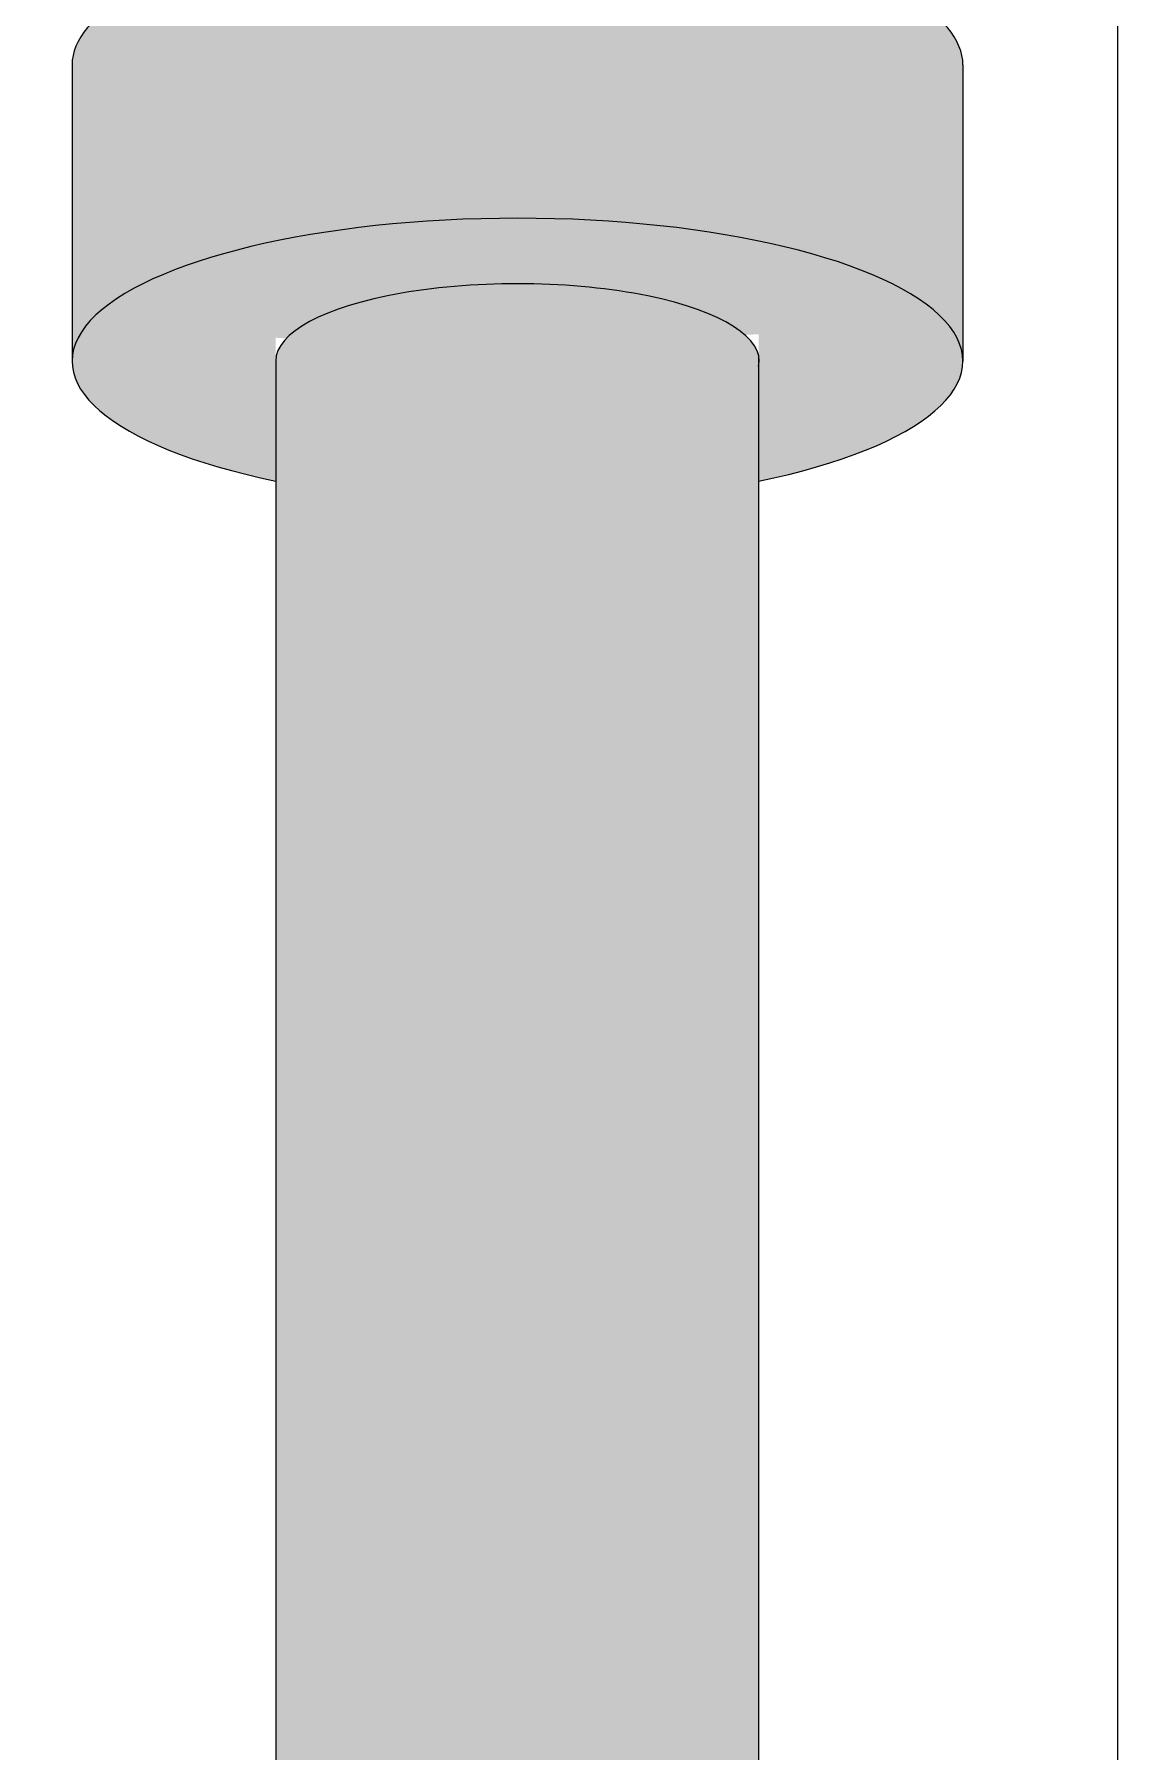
# Model space of a CAD drawing. Header units: inches. Extents: x -55 to 600, y -103 to 167.
# Drawn here: x 555.4046 to 555.4534, y 43.6334 to 43.7108 of the extents above; entities that cross this region are included whole.
import ezdxf

# ---------------------------------------------------------------- set-up
doc = ezdxf.new("R2010")
doc.units = ezdxf.units.IN
doc.header["$MEASUREMENT"] = 0
doc.layers.add('AI-Hatch mob', color=254, linetype='Continuous')
doc.layers.add('AI-Mob', color=2, linetype='Continuous')

# ---------------------------------------------------------------- blocks, each defined once
blk = doc.blocks.new('Multi-Estação')
at = {"layer": 'AI-Hatch mob', "true_color": 0xe1d8b7}
h = blk.add_hatch(color=254, dxfattribs=at)
edge = h.paths.add_edge_path()
edge.add_ellipse((-0.7811210360243308, 0.5339967305012613), major_axis=(0, -0.0108931154314085), ratio=0.3200195160616563, start_angle=364.0111341343865, end_angle=540, ccw=False)
edge.add_line((-0.7799085258916814, 0.5231302980193141), (-0.7808771885201045, 0.5231302980193141))
edge.add_ellipse((-0.7811210360243308, 0.5339967305012613), major_axis=(0, -0.0108931154314085), ratio=0.3200195160616563, start_angle=355.988865867085, end_angle=364.0111341343865, ccw=False)
edge.add_line((-0.7813648835286474, 0.5231302980193141), (-0.7865354900788409, 0.5231302980193141))
edge.add_ellipse((-0.7811210360243308, 0.5339967305012613), major_axis=(0, -0.0200732629017312), ratio=0.320805336484467, start_angle=302.7748112291823, end_angle=597.1345602783358)
edge.add_line((-0.7865299692577777, 0.5448898459326904), (-0.7800671148265212, 0.5448898459326904))
h = blk.add_hatch(color=254, dxfattribs=at)
edge = h.paths.add_edge_path()
edge.add_ellipse((-0.7677715963273926, 0.5339967305012613), major_axis=(0, -0.0200732629017312), ratio=0.320805336484467, start_angle=359.9999999999999, end_angle=404.0030851082943)
edge.add_spline(control_points=[(-0.7632980180166271, 0.5195579844163979), (-0.7627635444156624, 0.5217077866051375), (-0.7622290708146835, 0.5238575887938202), (-0.7618591938021382, 0.5260421368935261)], knot_values=[0.0237006746317982, 0.0237006746317982, 0.0237006746317982, 0.0237006746317982, 0.0303425454876952, 0.0303425454876952, 0.0303425454876952, 0.0303425454880176], degree=3, periodic=0)
edge.add_ellipse((-0.7677715963273926, 0.5339967305012613), major_axis=(0, -0.0200732629017312), ratio=0.320805336484467, start_angle=426.6542929689793, end_angle=491.2012651014224)
edge.add_spline(control_points=[(-0.761859193802124, 0.5260421368936113), (-0.7608092235431059, 0.5322434158492263), (-0.7610856093936321, 0.5387246851239273), (-0.7623571422729043, 0.544889845932662)], knot_values=[0.004846388946717, 0.004846388946717, 0.004846388946717, 0.0048463889470394, 0.0237006746320999, 0.0237006746321206, 0.0237006746321206, 0.0237006746321206], degree=3, periodic=0)
edge.add_spline(control_points=[(-0.7629264315211515, 0.5472191106910634), (-0.7631315354592659, 0.5479152133908121), (-0.7633647258007699, 0.5486037061943739), (-0.7636010022654319, 0.5492913628255315)], knot_values=[0.0002689284302211, 0.0002689284302211, 0.0002689284302211, 0.0002689284302211, 0.0024474825121575, 0.0024474825121575, 0.0024474825121575, 0.0024474825121575], degree=3, periodic=0)
edge.add_ellipse((-0.7677715963273926, 0.5339967305012613), major_axis=(0, -0.0200732629017312), ratio=0.320805336484467, start_angle=499.6355695689524, end_angle=539.9999999999999)
edge.add_line((-0.7677715963275062, 0.5540699934030079), (-0.7811210360246293, 0.5540699934030079))
edge.add_ellipse((-0.7811210360243308, 0.5339967305012613), major_axis=(0, -0.0200732629017312), ratio=0.320805336484467, start_angle=360.00000000000006, end_angle=540, ccw=False)
edge.add_line((-0.7811210360244587, 0.5139234675995431), (-0.7677715963274921, 0.5139234675995431))
h = blk.add_hatch(color=254, dxfattribs=at)
edge = h.paths.add_edge_path()
edge.add_ellipse((-1.002614461179319, 0.534010071975988), major_axis=(0, -0.0169996468073244), ratio=0.2542908008517771, start_angle=50.208180500503204, end_angle=129.7918194996224, ccw=False)
edge.add_line((-0.9992928887856786, 0.5231302980193141), (-0.7808771885201043, 0.5231302980193141))
edge.add_ellipse((-0.7811210360243308, 0.5339967305012613), major_axis=(0, -0.0108931154314085), ratio=0.3200195160616563, start_angle=364.0111341343866, end_angle=539.9999999999999)
edge.add_line((-0.7811210360243562, 0.5448898459326904), (-0.999292888785685, 0.5448898459326904))
for p, q in [((-0.7677715963273926, 0.5540699934030079), (-0.7811210360243308, 0.5540699934030079)), ((-0.7811210360243308, 0.5448898459326904), (-0.9992928887856606, 0.5448898459326904)), ((-0.7808771885201793, 0.5231302980193141), (-0.9992928887856606, 0.5231302980193141)), ((-0.7677715963273926, 0.5139234675995431), (-0.7811210360243308, 0.5139234675995431)), ((-0.5255248710129053, 0.5069505061824237), (-1.2737641781017, 0.5069505061824237))]:
    blk.add_line(p, q)
for centre, major_axis, ratio, start_param, end_param in [((-0.7811210360243308, 0.5339967305012613), (0, -0.0200732629017312), 0.320805336484467, 5.28441734805353, 10.42196415430551), ((-0.7677715963273926, 0.5339967305012613), (0, -0.0200732629017312), 0.320805336484467, 6.283185307179585, 9.424777960769381), ((-0.7811210360243308, 0.5339967305012613), (0, -0.0108931154314085), 0.3200195160616563, 6.213177809821091, 9.424777960769381)]:
    blk.add_ellipse(centre, major_axis=major_axis, ratio=ratio, start_param=start_param, end_param=end_param)
blk = doc.blocks.new('HFGFDA')
at = {"layer": 'AI-Mob', "rotation": 90}
blk.add_blockref('Multi-Estação', (312.4633976257031, -57.70605936672914), dxfattribs=at)

msp = doc.modelspace()

# ---------------------------------------------------------------- block references
msp.add_blockref('HFGFDA', (243.4969538640947, 102.1832179701938))

doc.saveas('drawing.dxf')
